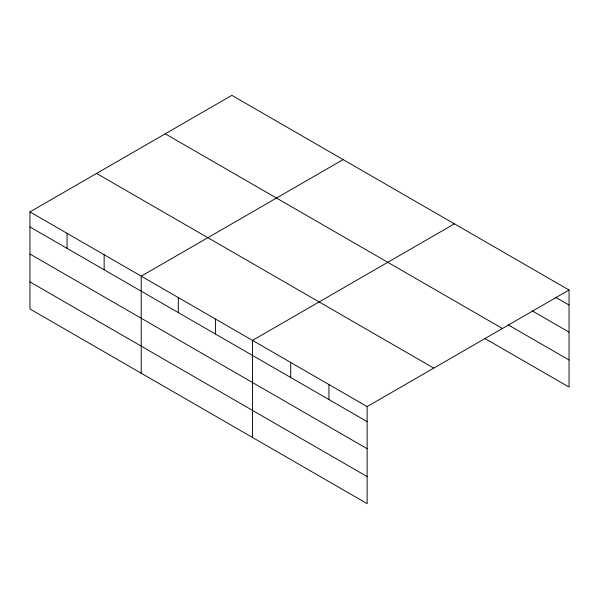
<?xml version="1.0" encoding="UTF-8"?>
<svg xmlns="http://www.w3.org/2000/svg" width="599" height="599" viewBox="0 0 599 599"><rect width="100%" height="100%" fill="white"/><g stroke="black" fill="none" stroke-linecap="round" stroke-linejoin="round"><path stroke-width="0.9" d="M29.95 211.911L367.142 406.594L367.142 503.654L29.95 308.979L29.95 211.911L231.858 95.346L569.05 290.021L569.05 387.089L484.658 338.36M343.13 159.589L141.222 276.154L141.222 373.222M454.401 223.831L252.501 340.404L252.501 437.465M367.142 406.594L569.05 290.021M555.513 297.246L569.05 305.056M532.429 310.986L569.05 332.131M508.544 325.085L569.05 360.014M165.227 133.809L502.419 328.492M96.581 173.448L433.773 368.123M29.95 226.946L367.142 421.629M29.95 254.021L367.142 448.696M29.95 281.904L367.142 476.587M328.933 384.528L328.933 399.563M290.717 362.462L290.717 377.497M215.408 318.982L215.408 334.017M178.315 297.568L178.315 312.603M104.136 254.74L104.136 269.775M67.043 233.325L67.043 248.36"/></g></svg>
